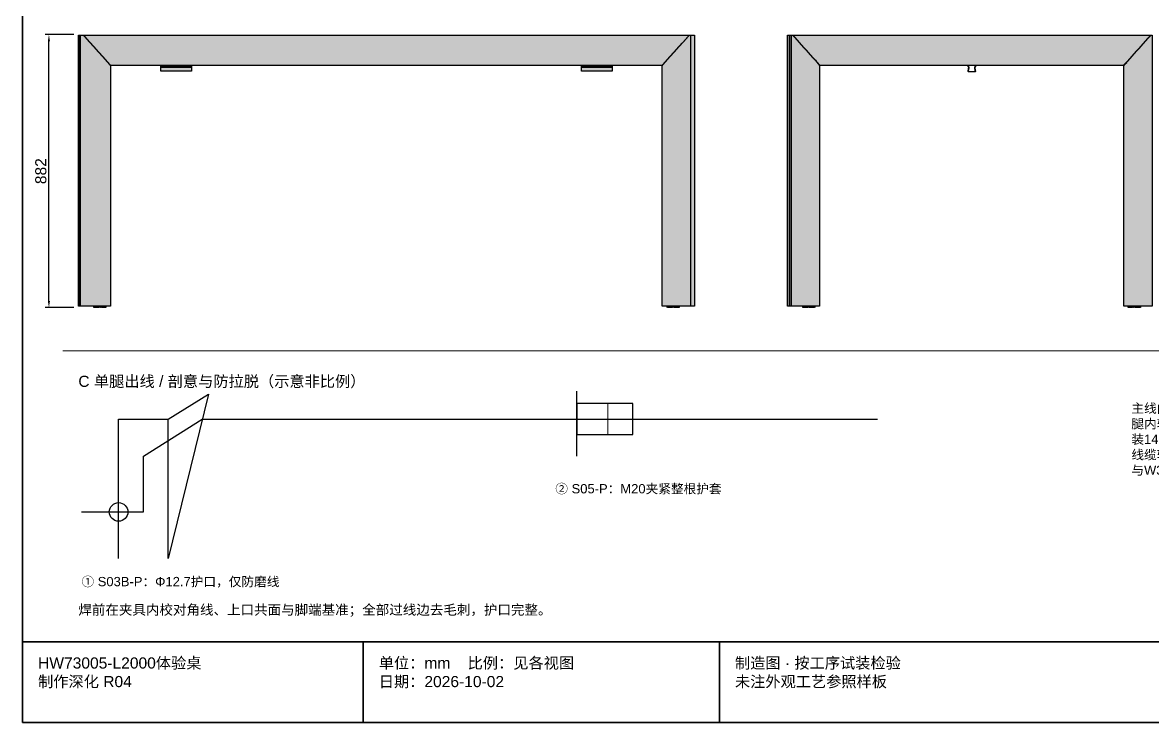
# Model space of a CAD drawing. Header units: millimetres. Extents: x 5 to 252589, y 5 to 415.
# Drawn here: x 24005 to 24369.8, y 5 to 231.1 of the extents above; entities that cross this region are included whole.
import ezdxf

# ---------------------------------------------------------------- set-up
doc = ezdxf.new("R2010")
doc.units = ezdxf.units.MM
for name, color, linetype, lineweight in [('DIM', 7, 'Continuous', 13), ('FRAME', 7, 'Continuous', 35), ('HATCH', 8, 'Continuous', 9), ('NOTE', 7, 'Continuous', 18), ('OUTLINE', 7, 'Continuous', 25)]:
    doc.layers.add(name, color=color, linetype=linetype, lineweight=lineweight)
doc.styles.add('CN', font='Arial Unicode.ttf')
doc.dimstyles.new('V10', dxfattribs={"dimtxt": 3.6, "dimasz": 2.2, "dimexe": 1.2, "dimexo": 1, "dimgap": 0.8, "dimtad": 1, "dimlfac": 10, "dimdsep": 46, "dimtxsty": 'CN', "dimcen": 2.5, "dimclrd": 7, "dimclre": 7, "dimclrt": 7, "dimazin": 3, "dimtfac": 1, "dimtmove": 0, "dimatfit": 3})

msp = doc.modelspace()

# ---------------------------------------------------------------- hatches: boundary and pattern name
at = {"layer": 'HATCH', "true_color": 0x536a74}
for points in [[(24023.08333, 139.5), (24023.08333, 227.08333), (24023.16667, 227.08333), (24023.16667, 139.5)], [(24262.33333, 139.5), (24253.25, 139.5), (24253.25, 227.08333), (24253.58333, 227.08333), (24253.91667, 226.75), (24253.91667, 226.66667), (24254.66667, 225.91667), (24254.66667, 225.83333), (24255.41667, 225.08333), (24255.41667, 225), (24256.08333, 224.33333), (24256.08333, 224.25), (24256.83333, 223.5), (24256.83333, 223.41667), (24258.33333, 221.83333), (24258.33333, 221.75), (24259, 221.08333), (24259, 221), (24259.75, 220.25), (24259.75, 220.16667), (24261.25, 218.58333), (24261.25, 218.5), (24261.66667, 218.08333), (24261.66667, 218), (24262.08333, 217.58333), (24262.08333, 217.5), (24262.33333, 217.25)]]:
    msp.add_hatch(color=147, dxfattribs=at).paths.add_polyline_path(points)
at = {"layer": 'HATCH', "true_color": 0x566d77}
for points in [[(24023.25, 139.5), (24023.25, 227.08333), (24023.33333, 227.08333), (24023.33333, 139.5)], [(24211.5, 139.5), (24211.5, 217.16667), (24211.75, 217.41667), (24211.75, 217.5), (24212.16667, 217.91667), (24212.16667, 218), (24212.91667, 218.75), (24212.91667, 218.83333), (24214.41667, 220.41667), (24214.41667, 220.5), (24215.08333, 221.16667), (24215.08333, 221.25), (24215.83333, 222), (24215.83333, 222.08333), (24217.33333, 223.66667), (24217.33333, 223.75), (24218, 224.41667), (24218, 224.5), (24218.75, 225.25), (24218.75, 225.33333), (24219.5, 226.08333), (24219.5, 226.16667), (24220.16667, 226.83333), (24220.16667, 226.91667), (24220.33333, 227.08333), (24220.66667, 227.08333), (24220.66667, 139.5)]]:
    msp.add_hatch(color=147, dxfattribs=at).paths.add_polyline_path(points)
at = {"layer": 'HATCH', "true_color": 0x58707b}
for points in [[(24023.41667, 139.5), (24023.41667, 227.08333), (24023.58333, 227.08333), (24023.58333, 139.5)], [(24024.75, 227), (24220.16667, 227), (24220.08333, 226.91667), (24220.08333, 226.83333), (24219.41667, 226.16667), (24219.41667, 226.08333), (24218.66667, 225.33333), (24218.66667, 225.25), (24217.91667, 224.5), (24217.91667, 224.41667), (24217.25, 223.75), (24217.25, 223.66667), (24216.5, 222.91667), (24216.5, 222.83333), (24215, 221.25), (24215, 221.16667), (24214.33333, 220.5), (24214.33333, 220.41667), (24213.58333, 219.66667), (24213.58333, 219.58333), (24212.83333, 218.83333), (24212.83333, 218.75), (24212.08333, 218), (24212.08333, 217.91667), (24211.41667, 217.25), (24033.5, 217.25), (24032.83333, 217.91667), (24032.83333, 218), (24032.08333, 218.75), (24032.08333, 218.83333), (24031.33333, 219.58333), (24031.33333, 219.66667), (24030.58333, 220.41667), (24030.58333, 220.5), (24029.91667, 221.16667), (24029.91667, 221.25), (24029.16667, 222), (24029.16667, 222.08333), (24028.41667, 222.83333), (24028.41667, 222.91667), (24027.66667, 223.66667), (24027.66667, 223.75), (24027, 224.41667), (24027, 224.5), (24026.25, 225.25), (24026.25, 225.33333), (24025.5, 226.08333), (24025.5, 226.16667), (24024.83333, 226.83333), (24024.83333, 226.91667)], [(24252.66667, 139.5), (24252.66667, 227.08333), (24253.16667, 227.08333), (24253.16667, 139.5)], [(24253.75, 227), (24369.25, 227), (24368.58333, 226.33333), (24368.58333, 226.25), (24367.91667, 225.58333), (24367.91667, 225.5), (24366.41667, 223.91667), (24366.41667, 223.83333), (24365.75, 223.16667), (24365.75, 223.08333), (24365, 222.33333), (24365, 222.25), (24364.25, 221.5), (24364.25, 221.41667), (24363.5, 220.66667), (24363.5, 220.58333), (24362.83333, 219.91667), (24362.83333, 219.83333), (24362.08333, 219.08333), (24362.08333, 219), (24361.33333, 218.25), (24361.33333, 218.16667), (24360.58333, 217.41667), (24360.58333, 217.33333), (24360.5, 217.25), (24262.5, 217.25), (24262, 217.75), (24262, 217.83333), (24261.33333, 218.5), (24261.33333, 218.58333), (24260.58333, 219.33333), (24260.58333, 219.41667), (24259.83333, 220.16667), (24259.83333, 220.25), (24259.08333, 221), (24259.08333, 221.08333), (24258.41667, 221.75), (24258.41667, 221.83333), (24257.66667, 222.58333), (24257.66667, 222.66667), (24256.91667, 223.41667), (24256.91667, 223.5), (24256.16667, 224.25), (24256.16667, 224.33333), (24255.5, 225), (24255.5, 225.08333), (24254.75, 225.83333), (24254.75, 225.91667), (24254, 226.66667), (24254, 226.75)], [(24049.58333, 216.83333), (24049.58333, 217.08333), (24059.5, 217.08333), (24059.5, 216.83333)], [(24185.41667, 216.83333), (24185.41667, 217.08333), (24195.33333, 217.08333), (24195.33333, 216.83333)], [(24310.33333, 215.25), (24310.33333, 215.75), (24310.41667, 215.83333), (24310.41667, 216.33333), (24310.5, 216.41667), (24310.5, 216.75), (24310.16667, 217.08333), (24310.25, 217.08333), (24310.5, 216.83333), (24310.5, 216.25), (24310.41667, 216.16667), (24310.41667, 215.75), (24310.33333, 215.66667), (24310.33333, 215.33333), (24310.41667, 215.25), (24312.58333, 215.25), (24312.66667, 215.33333), (24312.66667, 215.41667), (24312.58333, 215.5), (24312.58333, 215.91667), (24312.5, 216), (24312.5, 216.5), (24312.41667, 216.58333), (24312.41667, 216.75), (24312.75, 217.08333), (24312.83333, 217.08333), (24312.41667, 216.66667), (24312.5, 216.58333), (24312.5, 216.16667), (24312.58333, 216.08333), (24312.58333, 215.58333), (24312.66667, 215.5), (24312.66667, 215.33333), (24312.5, 215.16667), (24310.41667, 215.16667)]]:
    msp.add_hatch(color=147, dxfattribs=at).paths.add_polyline_path(points)
at = {"layer": 'HATCH', "true_color": 0x5b747e}
for points in [[(24033.41667, 139.5), (24023.66667, 139.5), (24023.66667, 227.08333), (24024.58333, 227.08333), (24024.75, 226.91667), (24024.75, 226.83333), (24025.41667, 226.16667), (24025.41667, 226.08333), (24026.16667, 225.33333), (24026.16667, 225.25), (24026.91667, 224.5), (24026.91667, 224.41667), (24027.58333, 223.75), (24027.58333, 223.66667), (24028.33333, 222.91667), (24028.33333, 222.83333), (24029.08333, 222.08333), (24029.08333, 222), (24029.83333, 221.25), (24029.83333, 221.16667), (24030.5, 220.5), (24030.5, 220.41667), (24031.25, 219.66667), (24031.25, 219.58333), (24032, 218.83333), (24032, 218.75), (24032.75, 218), (24032.75, 217.91667), (24033.16667, 217.5), (24033.16667, 217.41667), (24033.41667, 217.16667)], [(24220.75, 139.5), (24220.75, 227.08333), (24221.91667, 227.08333), (24221.91667, 139.5)], [(24252, 139.5), (24252, 227.08333), (24252.58333, 227.08333), (24252.58333, 139.5)], [(24360.58333, 139.5), (24360.58333, 217.16667), (24360.66667, 217.25), (24360.66667, 217.33333), (24361.08333, 217.75), (24361.08333, 217.83333), (24361.5, 218.25), (24361.5, 218.33333), (24362.16667, 219), (24362.16667, 219.08333), (24362.91667, 219.83333), (24362.91667, 219.91667), (24363.58333, 220.58333), (24363.58333, 220.66667), (24364.33333, 221.41667), (24364.33333, 221.5), (24365.08333, 222.25), (24365.08333, 222.33333), (24365.83333, 223.08333), (24365.83333, 223.16667), (24366.5, 223.83333), (24366.5, 223.91667), (24367.25, 224.66667), (24367.25, 224.75), (24368, 225.5), (24368, 225.58333), (24368.66667, 226.25), (24368.66667, 226.33333), (24369.41667, 227.08333), (24369.75, 227.08333), (24369.75, 139.5)]]:
    msp.add_hatch(color=147, dxfattribs=at).paths.add_polyline_path(points)
at = {"layer": 'HATCH', "true_color": 0x5d7782}
for points in [[(24049.58333, 215.41667), (24049.58333, 216.66667), (24059.5, 216.66667), (24059.5, 215.41667)], [(24185.41667, 215.41667), (24185.41667, 216.66667), (24195.33333, 216.66667), (24195.33333, 215.41667)]]:
    msp.add_hatch(color=155, dxfattribs=at).paths.add_polyline_path(points)
at = {"layer": 'HATCH', "true_color": 0x9da2a5}
for points in [[(24028, 139), (24028, 139.41667), (24028.08333, 139.41667), (24028.08333, 139)], [(24030.16667, 139), (24030.16667, 139.41667), (24030.25, 139.41667), (24030.25, 139)], [(24213.08333, 139), (24213.08333, 139.41667), (24213.16667, 139.41667), (24213.16667, 139)], [(24215.25, 139), (24215.25, 139.41667), (24215.33333, 139.41667), (24215.33333, 139)], [(24258.41667, 139), (24258.41667, 139.41667), (24258.5, 139.41667), (24258.5, 139)], [(24260.5, 139), (24260.5, 139.41667), (24260.66667, 139.41667), (24260.66667, 139)], [(24363.5, 139), (24363.5, 139.41667), (24363.66667, 139.41667), (24363.66667, 139)], [(24365.66667, 139), (24365.66667, 139.41667), (24365.75, 139.41667), (24365.75, 139)]]:
    msp.add_hatch(color=253, dxfattribs=at).paths.add_polyline_path(points)
at = {"layer": 'HATCH', "true_color": 0xa2a7aa}
for points in [[(24028.16667, 139), (24028.16667, 139.41667), (24028.33333, 139.41667), (24028.33333, 139)], [(24030.33333, 139), (24030.33333, 139.41667), (24030.41667, 139.41667), (24030.41667, 139)], [(24213.25, 139), (24213.25, 139.41667), (24213.41667, 139.41667), (24213.41667, 139)], [(24215.41667, 139), (24215.41667, 139.41667), (24215.5, 139.41667), (24215.5, 139)], [(24258.16667, 139), (24258.16667, 139.41667), (24258.33333, 139.41667), (24258.33333, 139)], [(24258.58333, 139), (24258.58333, 139.41667), (24258.66667, 139.41667), (24258.66667, 139)], [(24260.25, 139), (24260.25, 139.41667), (24260.41667, 139.41667), (24260.41667, 139)], [(24260.75, 139), (24260.75, 139.41667), (24260.83333, 139.41667), (24260.83333, 139)], [(24363.33333, 139), (24363.33333, 139.41667), (24363.41667, 139.41667), (24363.41667, 139)], [(24363.75, 139), (24363.75, 139.41667), (24363.83333, 139.41667), (24363.83333, 139)], [(24365.41667, 139), (24365.41667, 139.41667), (24365.58333, 139.41667), (24365.58333, 139)], [(24365.83333, 139), (24365.83333, 139.41667), (24365.91667, 139.41667), (24365.91667, 139)]]:
    msp.add_hatch(color=253, dxfattribs=at).paths.add_polyline_path(points)
at = {"layer": 'HATCH', "true_color": 0xa6abaf}
for points in [[(24028.41667, 139), (24028.41667, 139.41667), (24028.58333, 139.41667), (24028.58333, 139)], [(24030.5, 139), (24030.5, 139.41667), (24030.66667, 139.41667), (24030.66667, 139)], [(24213.5, 139), (24213.5, 139.41667), (24213.66667, 139.41667), (24213.66667, 139)], [(24215.58333, 139), (24215.58333, 139.41667), (24215.75, 139.41667), (24215.75, 139)], [(24257.66667, 139), (24257.66667, 139.41667), (24258.08333, 139.41667), (24258.08333, 139)], [(24259.75, 139), (24259.75, 139.41667), (24260.16667, 139.41667), (24260.16667, 139)], [(24362.75, 139), (24362.75, 139.41667), (24363.25, 139.41667), (24363.25, 139)], [(24364.91667, 139), (24364.91667, 139.41667), (24365.33333, 139.41667), (24365.33333, 139)]]:
    msp.add_hatch(color=253, dxfattribs=at).paths.add_polyline_path(points)
at = {"layer": 'HATCH', "true_color": 0xabb0b4}
for points in [[(24028.66667, 139), (24028.66667, 139.41667), (24029.75, 139.41667), (24029.75, 139)], [(24030.75, 139), (24030.75, 139.41667), (24031.91667, 139.41667), (24031.91667, 139)], [(24213.75, 139), (24213.75, 139.41667), (24214.83333, 139.41667), (24214.83333, 139)], [(24215.83333, 139), (24215.83333, 139.41667), (24217, 139.41667), (24217, 139)], [(24256.91667, 139), (24256.91667, 139.41667), (24257.58333, 139.41667), (24257.58333, 139)], [(24259, 139), (24259, 139.41667), (24259.66667, 139.41667), (24259.66667, 139)], [(24362, 139), (24362, 139.41667), (24362.66667, 139.41667), (24362.66667, 139)], [(24364.16667, 139), (24364.16667, 139.41667), (24364.83333, 139.41667), (24364.83333, 139)]]:
    msp.add_hatch(color=253, dxfattribs=at).paths.add_polyline_path(points)

# ---------------------------------------------------------------- linework, layer by layer
at = {"layer": 'DIM'}
for p, q in [((24018, 125), (24576, 125)), ((24194, 98), (24194, 108))]:
    msp.add_line(p, q, dxfattribs=at)
at = {"layer": 'FRAME'}
for p, q in [((24005, 31), (24589, 31)), ((24115, 5), (24115, 31)), ((24230, 5), (24230, 31))]:
    msp.add_line(p, q, dxfattribs=at)
msp.add_lwpolyline([(24005, 5), (24589, 5), (24589, 415), (24005, 415)], close=True, dxfattribs=at)
at = {"layer": 'OUTLINE'}
for p, q in [((24184, 91), (24184, 112)), ((24052, 58), (24052, 103)), ((24202, 103), (24281, 103))]:
    msp.add_line(p, q, dxfattribs=at)
at = {"layer": 'OUTLINE', "color": 139, "true_color": 0x42544a}
for points in [[(24023.08333, 139.5), (24023.08333, 227.08333), (24023.16667, 227.08333), (24023.16667, 139.5)], [(24023.25, 139.5), (24023.25, 227.08333), (24023.33333, 227.08333), (24023.33333, 139.5)], [(24023.41667, 139.5), (24023.41667, 227.08333), (24023.58333, 227.08333), (24023.58333, 139.5)], [(24033.41667, 139.5), (24023.66667, 139.5), (24023.66667, 227.08333), (24024.58333, 227.08333), (24024.75, 226.91667), (24024.75, 226.83333), (24025.41667, 226.16667), (24025.41667, 226.08333), (24026.16667, 225.33333), (24026.16667, 225.25), (24026.91667, 224.5), (24026.91667, 224.41667), (24027.58333, 223.75), (24027.58333, 223.66667), (24028.33333, 222.91667), (24028.33333, 222.83333), (24029.08333, 222.08333), (24029.08333, 222), (24029.83333, 221.25), (24029.83333, 221.16667), (24030.5, 220.5), (24030.5, 220.41667), (24031.25, 219.66667), (24031.25, 219.58333), (24032, 218.83333), (24032, 218.75), (24032.75, 218), (24032.75, 217.91667), (24033.16667, 217.5), (24033.16667, 217.41667), (24033.41667, 217.16667)], [(24024.75, 227), (24220.16667, 227), (24220.08333, 226.91667), (24220.08333, 226.83333), (24219.41667, 226.16667), (24219.41667, 226.08333), (24218.66667, 225.33333), (24218.66667, 225.25), (24217.91667, 224.5), (24217.91667, 224.41667), (24217.25, 223.75), (24217.25, 223.66667), (24216.5, 222.91667), (24216.5, 222.83333), (24215, 221.25), (24215, 221.16667), (24214.33333, 220.5), (24214.33333, 220.41667), (24213.58333, 219.66667), (24213.58333, 219.58333), (24212.83333, 218.83333), (24212.83333, 218.75), (24212.08333, 218), (24212.08333, 217.91667), (24211.41667, 217.25), (24033.5, 217.25), (24032.83333, 217.91667), (24032.83333, 218), (24032.08333, 218.75), (24032.08333, 218.83333), (24031.33333, 219.58333), (24031.33333, 219.66667), (24030.58333, 220.41667), (24030.58333, 220.5), (24029.91667, 221.16667), (24029.91667, 221.25), (24029.16667, 222), (24029.16667, 222.08333), (24028.41667, 222.83333), (24028.41667, 222.91667), (24027.66667, 223.66667), (24027.66667, 223.75), (24027, 224.41667), (24027, 224.5), (24026.25, 225.25), (24026.25, 225.33333), (24025.5, 226.08333), (24025.5, 226.16667), (24024.83333, 226.83333), (24024.83333, 226.91667)], [(24211.5, 139.5), (24211.5, 217.16667), (24211.75, 217.41667), (24211.75, 217.5), (24212.16667, 217.91667), (24212.16667, 218), (24212.91667, 218.75), (24212.91667, 218.83333), (24214.41667, 220.41667), (24214.41667, 220.5), (24215.08333, 221.16667), (24215.08333, 221.25), (24215.83333, 222), (24215.83333, 222.08333), (24217.33333, 223.66667), (24217.33333, 223.75), (24218, 224.41667), (24218, 224.5), (24218.75, 225.25), (24218.75, 225.33333), (24219.5, 226.08333), (24219.5, 226.16667), (24220.16667, 226.83333), (24220.16667, 226.91667), (24220.33333, 227.08333), (24220.66667, 227.08333), (24220.66667, 139.5)], [(24220.75, 139.5), (24220.75, 227.08333), (24221.91667, 227.08333), (24221.91667, 139.5)], [(24252, 139.5), (24252, 227.08333), (24252.58333, 227.08333), (24252.58333, 139.5)], [(24252.66667, 139.5), (24252.66667, 227.08333), (24253.16667, 227.08333), (24253.16667, 139.5)], [(24262.33333, 139.5), (24253.25, 139.5), (24253.25, 227.08333), (24253.58333, 227.08333), (24253.91667, 226.75), (24253.91667, 226.66667), (24254.66667, 225.91667), (24254.66667, 225.83333), (24255.41667, 225.08333), (24255.41667, 225), (24256.08333, 224.33333), (24256.08333, 224.25), (24256.83333, 223.5), (24256.83333, 223.41667), (24258.33333, 221.83333), (24258.33333, 221.75), (24259, 221.08333), (24259, 221), (24259.75, 220.25), (24259.75, 220.16667), (24261.25, 218.58333), (24261.25, 218.5), (24261.66667, 218.08333), (24261.66667, 218), (24262.08333, 217.58333), (24262.08333, 217.5), (24262.33333, 217.25)], [(24253.75, 227), (24369.25, 227), (24368.58333, 226.33333), (24368.58333, 226.25), (24367.91667, 225.58333), (24367.91667, 225.5), (24366.41667, 223.91667), (24366.41667, 223.83333), (24365.75, 223.16667), (24365.75, 223.08333), (24365, 222.33333), (24365, 222.25), (24364.25, 221.5), (24364.25, 221.41667), (24363.5, 220.66667), (24363.5, 220.58333), (24362.83333, 219.91667), (24362.83333, 219.83333), (24362.08333, 219.08333), (24362.08333, 219), (24361.33333, 218.25), (24361.33333, 218.16667), (24360.58333, 217.41667), (24360.58333, 217.33333), (24360.5, 217.25), (24262.5, 217.25), (24262, 217.75), (24262, 217.83333), (24261.33333, 218.5), (24261.33333, 218.58333), (24260.58333, 219.33333), (24260.58333, 219.41667), (24259.83333, 220.16667), (24259.83333, 220.25), (24259.08333, 221), (24259.08333, 221.08333), (24258.41667, 221.75), (24258.41667, 221.83333), (24257.66667, 222.58333), (24257.66667, 222.66667), (24256.91667, 223.41667), (24256.91667, 223.5), (24256.16667, 224.25), (24256.16667, 224.33333), (24255.5, 225), (24255.5, 225.08333), (24254.75, 225.83333), (24254.75, 225.91667), (24254, 226.66667), (24254, 226.75)], [(24360.58333, 139.5), (24360.58333, 217.16667), (24360.66667, 217.25), (24360.66667, 217.33333), (24361.08333, 217.75), (24361.08333, 217.83333), (24361.5, 218.25), (24361.5, 218.33333), (24362.16667, 219), (24362.16667, 219.08333), (24362.91667, 219.83333), (24362.91667, 219.91667), (24363.58333, 220.58333), (24363.58333, 220.66667), (24364.33333, 221.41667), (24364.33333, 221.5), (24365.08333, 222.25), (24365.08333, 222.33333), (24365.83333, 223.08333), (24365.83333, 223.16667), (24366.5, 223.83333), (24366.5, 223.91667), (24367.25, 224.66667), (24367.25, 224.75), (24368, 225.5), (24368, 225.58333), (24368.66667, 226.25), (24368.66667, 226.33333), (24369.41667, 227.08333), (24369.75, 227.08333), (24369.75, 139.5)], [(24049.58333, 216.83333), (24049.58333, 217.08333), (24059.5, 217.08333), (24059.5, 216.83333)], [(24049.58333, 215.41667), (24049.58333, 216.66667), (24059.5, 216.66667), (24059.5, 215.41667)], [(24185.41667, 216.83333), (24185.41667, 217.08333), (24195.33333, 217.08333), (24195.33333, 216.83333)], [(24185.41667, 215.41667), (24185.41667, 216.66667), (24195.33333, 216.66667), (24195.33333, 215.41667)], [(24310.33333, 215.25), (24310.33333, 215.75), (24310.41667, 215.83333), (24310.41667, 216.33333), (24310.5, 216.41667), (24310.5, 216.75), (24310.16667, 217.08333), (24310.25, 217.08333), (24310.5, 216.83333), (24310.5, 216.25), (24310.41667, 216.16667), (24310.41667, 215.75), (24310.33333, 215.66667), (24310.33333, 215.33333), (24310.41667, 215.25), (24312.58333, 215.25), (24312.66667, 215.33333), (24312.66667, 215.41667), (24312.58333, 215.5), (24312.58333, 215.91667), (24312.5, 216), (24312.5, 216.5), (24312.41667, 216.58333), (24312.41667, 216.75), (24312.75, 217.08333), (24312.83333, 217.08333), (24312.41667, 216.66667), (24312.5, 216.58333), (24312.5, 216.16667), (24312.58333, 216.08333), (24312.58333, 215.58333), (24312.66667, 215.5), (24312.66667, 215.33333), (24312.5, 215.16667), (24310.41667, 215.16667)], [(24028, 139), (24028, 139.41667), (24028.08333, 139.41667), (24028.08333, 139)], [(24028.16667, 139), (24028.16667, 139.41667), (24028.33333, 139.41667), (24028.33333, 139)], [(24028.41667, 139), (24028.41667, 139.41667), (24028.58333, 139.41667), (24028.58333, 139)], [(24028.66667, 139), (24028.66667, 139.41667), (24029.75, 139.41667), (24029.75, 139)], [(24030.16667, 139), (24030.16667, 139.41667), (24030.25, 139.41667), (24030.25, 139)], [(24030.33333, 139), (24030.33333, 139.41667), (24030.41667, 139.41667), (24030.41667, 139)], [(24030.5, 139), (24030.5, 139.41667), (24030.66667, 139.41667), (24030.66667, 139)], [(24030.75, 139), (24030.75, 139.41667), (24031.91667, 139.41667), (24031.91667, 139)], [(24213.08333, 139), (24213.08333, 139.41667), (24213.16667, 139.41667), (24213.16667, 139)], [(24213.25, 139), (24213.25, 139.41667), (24213.41667, 139.41667), (24213.41667, 139)], [(24213.5, 139), (24213.5, 139.41667), (24213.66667, 139.41667), (24213.66667, 139)], [(24213.75, 139), (24213.75, 139.41667), (24214.83333, 139.41667), (24214.83333, 139)], [(24215.25, 139), (24215.25, 139.41667), (24215.33333, 139.41667), (24215.33333, 139)], [(24215.41667, 139), (24215.41667, 139.41667), (24215.5, 139.41667), (24215.5, 139)], [(24215.58333, 139), (24215.58333, 139.41667), (24215.75, 139.41667), (24215.75, 139)], [(24215.83333, 139), (24215.83333, 139.41667), (24217, 139.41667), (24217, 139)], [(24256.91667, 139), (24256.91667, 139.41667), (24257.58333, 139.41667), (24257.58333, 139)], [(24257.66667, 139), (24257.66667, 139.41667), (24258.08333, 139.41667), (24258.08333, 139)], [(24258.16667, 139), (24258.16667, 139.41667), (24258.33333, 139.41667), (24258.33333, 139)], [(24258.41667, 139), (24258.41667, 139.41667), (24258.5, 139.41667), (24258.5, 139)], [(24258.58333, 139), (24258.58333, 139.41667), (24258.66667, 139.41667), (24258.66667, 139)], [(24259, 139), (24259, 139.41667), (24259.66667, 139.41667), (24259.66667, 139)], [(24259.75, 139), (24259.75, 139.41667), (24260.16667, 139.41667), (24260.16667, 139)], [(24260.25, 139), (24260.25, 139.41667), (24260.41667, 139.41667), (24260.41667, 139)], [(24260.5, 139), (24260.5, 139.41667), (24260.66667, 139.41667), (24260.66667, 139)], [(24260.75, 139), (24260.75, 139.41667), (24260.83333, 139.41667), (24260.83333, 139)], [(24362, 139), (24362, 139.41667), (24362.66667, 139.41667), (24362.66667, 139)], [(24362.75, 139), (24362.75, 139.41667), (24363.25, 139.41667), (24363.25, 139)], [(24363.33333, 139), (24363.33333, 139.41667), (24363.41667, 139.41667), (24363.41667, 139)], [(24363.5, 139), (24363.5, 139.41667), (24363.66667, 139.41667), (24363.66667, 139)], [(24363.75, 139), (24363.75, 139.41667), (24363.83333, 139.41667), (24363.83333, 139)], [(24364.16667, 139), (24364.16667, 139.41667), (24364.83333, 139.41667), (24364.83333, 139)], [(24364.91667, 139), (24364.91667, 139.41667), (24365.33333, 139.41667), (24365.33333, 139)], [(24365.41667, 139), (24365.41667, 139.41667), (24365.58333, 139.41667), (24365.58333, 139)], [(24365.66667, 139), (24365.66667, 139.41667), (24365.75, 139.41667), (24365.75, 139)], [(24365.83333, 139), (24365.83333, 139.41667), (24365.91667, 139.41667), (24365.91667, 139)]]:
    msp.add_lwpolyline(points, close=True, dxfattribs=at)
at = {"layer": 'OUTLINE'}
for points in [[(24036, 58), (24036, 103), (24052, 103), (24065, 111), (24052, 58)], [(24024, 73), (24044, 73), (24044, 91), (24063, 103), (24281, 103)]]:
    msp.add_lwpolyline(points, dxfattribs=at)
msp.add_lwpolyline([(24184, 98), (24202, 98), (24202, 108), (24184, 108)], close=True, dxfattribs=at)
msp.add_circle((24036, 73), 3, dxfattribs=at)

# ---------------------------------------------------------------- texts
at = {"layer": 'NOTE', "attachment_point": 1, "style": 'CN'}
for s, insert, char_height, width in [('C 单腿出线 / 剖意与防拉脱（示意非比例）', (24023, 117), 3.6, 180), ('主线由指定腿底穿入，经腿顶斜口出。\\P腿内转弯R≥35；近C孔Φ20.1-20.2。\\P装1411133密封件与1411215锁母；\\P线缆轴向直穿，锁紧后做拉力首件。\\P与W3分孔；盒端K10按厂家模板复核。', (24363, 108), 3, 203), ('② S05-P：M20夹紧整根护套', (24177, 82), 3, 158), ('① S03B-P：Φ12.7护口，仅防磨线', (24024, 52), 3, 154), ('焊前在夹具内校对角线、上口共面与脚端基准；全部过线边去毛刺，护口完整。', (24023, 43), 3.2, 548), ('HW73005-L2000体验桌\\P制作深化 R04', (24010, 26), 3.6, 100), ('单位：mm    比例：见各视图\\P日期：2026-10-02', (24120, 26), 3.6, 105), ('制造图 · 按工序试装检验\\P未注外观工艺参照样板', (24235, 26), 3.6, 289)]:
    msp.add_mtext(s, dxfattribs=dict(at, insert=insert, char_height=char_height, width=width))

# ---------------------------------------------------------------- dimensions: what is measured, and where the dimension line sits
at = {"layer": 'DIM'}
msp.add_linear_dim(base=(24013.5, 139), p1=(24022.5, 139), p2=(24022.5, 227.2), angle=90, dimstyle='V10', dxfattribs=at).render()

doc.saveas('drawing.dxf')
